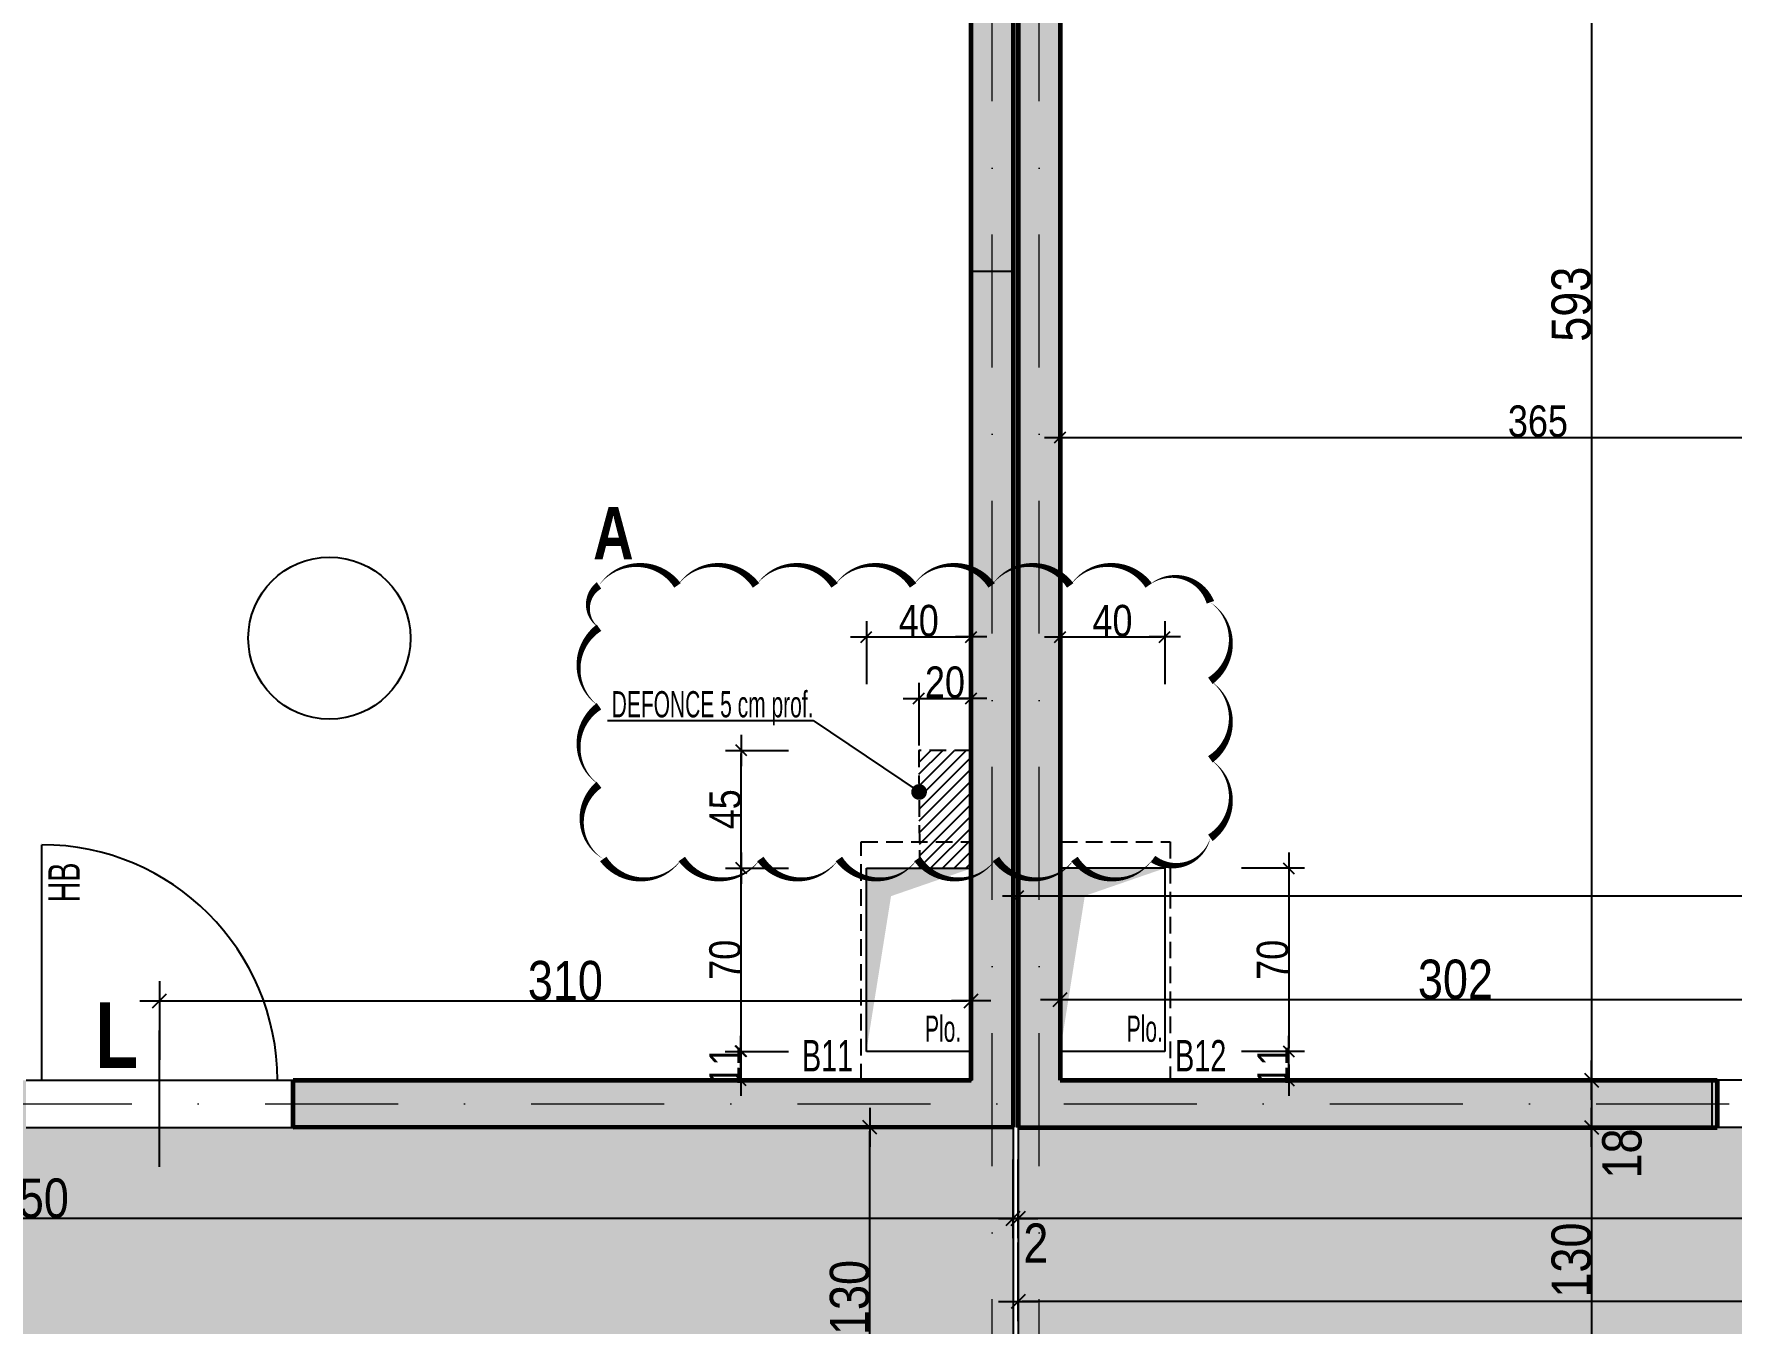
# Model space of a CAD drawing. Header units: millimetres. Extents: x 0 to 26881, y -27198 to -22998.
# Drawn here: x 20934 to 21583, y -24498 to -24006 of the extents above; entities that cross this region are included whole.
import ezdxf
from ezdxf.enums import TextEntityAlignment as Align

# ---------------------------------------------------------------- set-up
doc = ezdxf.new("R2010")
doc.units = ezdxf.units.MM
for name, pattern in [('CACHE', [9.525, 6.35, -3.175]), ('CACHEX2', [19.05, 12.7, -6.35]), ('TIRETPTX2', [50.8, 25.4, -12.7, 0, -12.7])]:
    doc.linetypes.add(name, pattern=pattern)
for name, color, linetype in [('01_cote_gen', 4, 'Continuous'), ('01_linteaux', 2, 'Continuous'), ('01_murs_sup', 2, 'CACHEX2'), ('01_poch_murs', 253, 'Continuous'), ('01_poch_poteaux', 250, 'Continuous'), ('01_resv', 32, 'Continuous'), ('01_texte', 230, 'Continuous'), ('AA_COTES', 2, 'Continuous')]:
    doc.layers.add(name, color=color, linetype=linetype)
for name, color, linetype, lineweight in [('01_murs_coup', 5, 'Continuous', 60), ('01_tram_axes', 2, 'TIRETPTX2', 9), ('_GAZELEC-RESERVATION 2', 6, 'Continuous', 18)]:
    doc.layers.add(name, color=color, linetype=linetype, lineweight=lineweight)
doc.styles.add('ARIAL NA', font='ARIALN.TTF')
doc.styles.add('impact', font='impact.ttf')
doc.styles.add('STYLE2', font='ARIALN.TTF')
doc.dimstyles.new('JB50', dxfattribs={"dimscale": 0.1, "dimtxt": 150, "dimasz": 15, "dimexe": 0.1, "dimexo": 0.1, "dimgap": 0.09, "dimtad": 1, "dimdec": 1, "dimdsep": 46, "dimtxsty": 'STYLE2', "dimblk1": 'BOND_G', "dimblk2": 'BOND_D', "dimsah": 1, "dimcen": 1.5, "dimdle": 0.01, "dimse1": 1, "dimse2": 1, "dimclrd": 4, "dimclre": 2, "dimclrt": 6, "dimazin": 2, "dimtfac": 2.333333, "dimtdec": 1, "dimtix": 1, "dimtmove": 2, "dimatfit": 3, "dimldrblk": 'BOND_G', "dimfxl": 1, "dimtolj": 1, "dimtzin": 0, "dimarcsym": 0})
doc.dimstyles.new('JB50res', dxfattribs={"dimscale": 0.1, "dimtxt": 120, "dimasz": 12, "dimexe": 0.1, "dimexo": 0.1, "dimgap": 0.09, "dimtad": 1, "dimdec": 1, "dimdsep": 46, "dimtxsty": 'STYLE2', "dimblk1": 'BOND_G', "dimblk2": 'BOND_D', "dimsah": 1, "dimcen": 1.5, "dimdle": 0.01, "dimse1": 1, "dimse2": 1, "dimclrd": 4, "dimclre": 2, "dimclrt": 6, "dimazin": 2, "dimtfac": 2.333333, "dimtdec": 1, "dimtix": 1, "dimtmove": 2, "dimatfit": 3, "dimldrblk": 'BOND_G', "dimfxl": 1, "dimtolj": 1, "dimtzin": 0, "dimarcsym": 0})

# ---------------------------------------------------------------- blocks, each defined once
blk = doc.blocks.new('BOND_G')
at = {"layer": 'AA_COTES', "color": 0}
for p, q in [((0, -5), (0, 15)), ((5, 0), (-5, 0)), ((1.77, 1.77), (-1.77, -1.77))]:
    blk.add_line(p, q, dxfattribs=at)
blk = doc.blocks.new('BOND_D')
at = {"layer": 'AA_COTES', "color": 0}
for p, q in [((0, 5), (0, -15)), ((5, 0), (-5, 0)), ((-1.77, -1.77), (1.77, 1.77))]:
    blk.add_line(p, q, dxfattribs=at)
blk = doc.blocks.new('*D2694')
at = {"layer": '01_cote_gen', "color": 4, "lineweight": -2, "ltscale": 0.1, "transparency": 16777216}
blk.add_line((21529.19, -24406.91), (21529.19, -24421.91), dxfattribs=at)
at = {"layer": 'Defpoints', "color": 0, "ltscale": 0.1, "transparency": 16777216}
for p in [(21536.48, -24405.41), (21529.19, -24423.41), (21536.48, -24423.41)]:
    blk.add_point(p, dxfattribs=at)
at = {"layer": '01_cote_gen', "color": 4, "lineweight": -2, "ltscale": 0.1, "transparency": 16777216, "xscale": 1.5, "yscale": 1.5, "zscale": 1.5}
for name, p, rotation in [('BOND_G', (21529.19, -24405.41), 90), ('BOND_D', (21529.19, -24423.41), 270)]:
    blk.add_blockref(name, p, dxfattribs=dict(at, rotation=rotation))
at = {"layer": '01_cote_gen', "color": 6, "ltscale": 0.1, "transparency": 16777216, "insert": (21540.89, -24433.4), "char_height": 15, "attachment_point": 5, "rotation": 90, "style": 'STYLE2'}
blk.add_mtext('\\A1;18', dxfattribs=at)
blk = doc.blocks.new('*D2695')
at = {"layer": '01_cote_gen', "color": 4, "lineweight": -2, "ltscale": 0.1, "transparency": 16777216}
blk.add_line((21529.19, -24424.91), (21529.19, -24551.91), dxfattribs=at)
at = {"layer": 'Defpoints', "color": 0, "ltscale": 0.1, "transparency": 16777216}
for p in [(21536.48, -24423.41), (21491.93, -24553.41), (21529.19, -24553.41)]:
    blk.add_point(p, dxfattribs=at)
at = {"layer": '01_cote_gen', "color": 4, "lineweight": -2, "ltscale": 0.1, "transparency": 16777216, "xscale": 1.5, "yscale": 1.5, "zscale": 1.5}
for name, p, rotation in [('BOND_G', (21529.19, -24423.41), 90), ('BOND_D', (21529.19, -24553.41), 270)]:
    blk.add_blockref(name, p, dxfattribs=dict(at, rotation=rotation))
at = {"layer": '01_cote_gen', "color": 6, "ltscale": 0.1, "transparency": 16777216, "insert": (21521.52, -24474.11), "char_height": 15, "attachment_point": 5, "rotation": 90, "style": 'STYLE2'}
blk.add_mtext('\\A1;130', dxfattribs=at)
blk = doc.blocks.new('*D2683')
at = {"layer": '01_cote_gen', "color": 4, "lineweight": -2, "ltscale": 0.1, "transparency": 16777216}
blk.add_line((21529.19, -23813.91), (21529.19, -24403.91), dxfattribs=at)
at = {"layer": 'Defpoints', "color": 0, "ltscale": 0.1, "transparency": 16777216}
for p in [(21481.38, -23812.41), (21481.38, -24405.41), (21529.19, -24405.41)]:
    blk.add_point(p, dxfattribs=at)
at = {"layer": '01_cote_gen', "color": 4, "lineweight": -2, "ltscale": 0.1, "transparency": 16777216, "xscale": 1.5, "yscale": 1.5, "zscale": 1.5}
for name, p, rotation in [('BOND_G', (21529.19, -23812.41), 90), ('BOND_D', (21529.19, -24405.41), 270)]:
    blk.add_blockref(name, p, dxfattribs=dict(at, rotation=rotation))
at = {"layer": '01_cote_gen', "color": 6, "ltscale": 0.1, "transparency": 16777216, "insert": (21521.52, -24108.91), "char_height": 15, "attachment_point": 5, "rotation": 90, "style": 'STYLE2'}
blk.add_mtext('\\A1;593', dxfattribs=at)
blk = doc.blocks.new('*D3416')
at = {"layer": '01_cote_gen', "color": 4, "lineweight": -2, "ltscale": 0.1, "transparency": 16777216}
blk.add_line((21327.72, -24374.6), (21626.72, -24374.6), dxfattribs=at)
at = {"layer": 'Defpoints', "color": 0, "ltscale": 0.1, "transparency": 16777216}
for p in [(21326.22, -24293.84), (21628.22, -24374.6), (21628.22, -24386.39)]:
    blk.add_point(p, dxfattribs=at)
at = {"layer": '01_cote_gen', "color": 4, "lineweight": -2, "ltscale": 0.1, "transparency": 16777216, "xscale": 1.5, "yscale": 1.5, "zscale": 1.5, "rotation": 180}
blk.add_blockref('BOND_G', (21326.22, -24374.6), dxfattribs=at)
at = {"layer": '01_cote_gen', "color": 4, "lineweight": -2, "ltscale": 0.1, "transparency": 16777216, "xscale": 1.5, "yscale": 1.5, "zscale": 1.5}
blk.add_blockref('BOND_D', (21628.22, -24374.6), dxfattribs=at)
at = {"layer": '01_cote_gen', "color": 6, "ltscale": 0.1, "transparency": 16777216, "insert": (21477.22, -24366.93), "char_height": 15, "attachment_point": 5, "style": 'STYLE2'}
blk.add_mtext('\\A1;302', dxfattribs=at)
blk = doc.blocks.new('*D3417')
at = {"layer": '01_cote_gen', "color": 4, "lineweight": -2, "ltscale": 0.1, "transparency": 16777216}
blk.add_line((20983.72, -24375.1), (21290.72, -24375.1), dxfattribs=at)
at = {"layer": 'Defpoints', "color": 0, "ltscale": 0.1, "transparency": 16777216}
for p in [(21292.22, -24284.25), (21292.22, -24375.1), (20982.22, -24391.19)]:
    blk.add_point(p, dxfattribs=at)
at = {"layer": '01_cote_gen', "color": 4, "lineweight": -2, "ltscale": 0.1, "transparency": 16777216, "xscale": 1.5, "yscale": 1.5, "zscale": 1.5, "rotation": 180}
blk.add_blockref('BOND_G', (20982.22, -24375.1), dxfattribs=at)
at = {"layer": '01_cote_gen', "color": 4, "lineweight": -2, "ltscale": 0.1, "transparency": 16777216, "xscale": 1.5, "yscale": 1.5, "zscale": 1.5}
blk.add_blockref('BOND_D', (21292.22, -24375.1), dxfattribs=at)
at = {"layer": '01_cote_gen', "color": 6, "ltscale": 0.1, "transparency": 16777216, "insert": (21137.22, -24367.43), "char_height": 15, "attachment_point": 5, "style": 'STYLE2'}
blk.add_mtext('\\A1;310', dxfattribs=at)
blk = doc.blocks.new('*D3419')
at = {"layer": '01_cote_gen', "color": 4, "lineweight": -2, "ltscale": 0.1, "transparency": 16777216}
blk.add_line((21306.72, -24458.23), (20559.72, -24458.23), dxfattribs=at)
at = {"layer": 'Defpoints', "color": 0, "ltscale": 0.1, "transparency": 16777216}
for p in [(20558.22, -24440.42), (20558.22, -24458.23), (21308.22, -24454.64)]:
    blk.add_point(p, dxfattribs=at)
at = {"layer": '01_cote_gen', "color": 4, "lineweight": -2, "ltscale": 0.1, "transparency": 16777216, "xscale": 1.5, "yscale": 1.5, "zscale": 1.5, "rotation": 180}
blk.add_blockref('BOND_D', (20558.22, -24458.23), dxfattribs=at)
at = {"layer": '01_cote_gen', "color": 4, "lineweight": -2, "ltscale": 0.1, "transparency": 16777216, "xscale": 1.5, "yscale": 1.5, "zscale": 1.5}
blk.add_blockref('BOND_G', (21308.22, -24458.23), dxfattribs=at)
at = {"layer": '01_cote_gen', "color": 6, "ltscale": 0.1, "transparency": 16777216, "insert": (20933.22, -24450.56), "char_height": 15, "attachment_point": 5, "style": 'STYLE2'}
blk.add_mtext('\\A1;750', dxfattribs=at)
blk = doc.blocks.new('*D3420')
at = {"layer": '01_cote_gen', "color": 4, "lineweight": -2, "ltscale": 0.1, "transparency": 16777216}
for p, q in [((21306.72, -24458.23), (21305.22, -24458.23)), ((21310.22, -24458.23), (21308.22, -24458.23)), ((21311.72, -24458.23), (21313.22, -24458.23))]:
    blk.add_line(p, q, dxfattribs=at)
at = {"layer": 'Defpoints', "color": 0, "ltscale": 0.1, "transparency": 16777216}
for p in [(21308.22, -24445.61), (21310.22, -24445.61), (21308.22, -24458.23)]:
    blk.add_point(p, dxfattribs=at)
at = {"layer": '01_cote_gen', "color": 4, "lineweight": -2, "ltscale": 0.1, "transparency": 16777216, "xscale": 1.5, "yscale": 1.5, "zscale": 1.5}
blk.add_blockref('BOND_D', (21308.22, -24458.23), dxfattribs=at)
at = {"layer": '01_cote_gen', "color": 4, "lineweight": -2, "ltscale": 0.1, "transparency": 16777216, "xscale": 1.5, "yscale": 1.5, "zscale": 1.5, "rotation": 180}
blk.add_blockref('BOND_G', (21310.22, -24458.23), dxfattribs=at)
at = {"layer": '01_cote_gen', "color": 6, "ltscale": 0.1, "transparency": 16777216, "insert": (21316.94, -24467.64), "char_height": 15, "attachment_point": 5, "style": 'STYLE2'}
blk.add_mtext('\\A1;2', dxfattribs=at)
blk = doc.blocks.new('*D3421')
at = {"layer": '01_cote_gen', "color": 4, "lineweight": -2, "ltscale": 0.1, "transparency": 16777216}
blk.add_line((22759.72, -24458.23), (21311.72, -24458.23), dxfattribs=at)
at = {"layer": 'Defpoints', "color": 0, "ltscale": 0.1, "transparency": 16777216}
for p in [(22761.22, -24423.41), (21310.22, -24436.94), (21310.22, -24458.23)]:
    blk.add_point(p, dxfattribs=at)
at = {"layer": '01_cote_gen', "color": 4, "lineweight": -2, "ltscale": 0.1, "transparency": 16777216, "xscale": 1.5, "yscale": 1.5, "zscale": 1.5, "rotation": 180}
blk.add_blockref('BOND_D', (21310.22, -24458.23), dxfattribs=at)
at = {"layer": '01_cote_gen', "color": 4, "lineweight": -2, "ltscale": 0.1, "transparency": 16777216, "xscale": 1.5, "yscale": 1.5, "zscale": 1.5}
blk.add_blockref('BOND_G', (22761.22, -24458.23), dxfattribs=at)
at = {"layer": '01_cote_gen', "color": 6, "ltscale": 0.1, "transparency": 16777216, "insert": (22035.72, -24450.56), "char_height": 15, "attachment_point": 5, "style": 'STYLE2'}
blk.add_mtext('\\A1;1451', dxfattribs=at)
blk = doc.blocks.new('*D3519')
at = {"layer": '01_cote_gen', "color": 4, "lineweight": -2, "ltscale": 0.1, "transparency": 16777216}
blk.add_line((22927.72, -24489.93), (21311.72, -24489.93), dxfattribs=at)
at = {"layer": 'Defpoints', "color": 0, "ltscale": 0.1, "transparency": 16777216}
for p in [(21310.22, -24488.41), (21310.22, -24489.93), (22929.22, -24497.41)]:
    blk.add_point(p, dxfattribs=at)
at = {"layer": '01_cote_gen', "color": 4, "lineweight": -2, "ltscale": 0.1, "transparency": 16777216, "xscale": 1.5, "yscale": 1.5, "zscale": 1.5, "rotation": 180}
blk.add_blockref('BOND_D', (21310.22, -24489.93), dxfattribs=at)
at = {"layer": '01_cote_gen', "color": 4, "lineweight": -2, "ltscale": 0.1, "transparency": 16777216, "xscale": 1.5, "yscale": 1.5, "zscale": 1.5}
blk.add_blockref('BOND_G', (22929.22, -24489.93), dxfattribs=at)
at = {"layer": '01_cote_gen', "color": 6, "ltscale": 0.1, "transparency": 16777216, "insert": (22380.04, -24482.26), "char_height": 15, "attachment_point": 5, "style": 'STYLE2'}
blk.add_mtext('\\A1;1619', dxfattribs=at)
blk = doc.blocks.new('*D3522')
at = {"layer": '01_cote_gen', "color": 4, "lineweight": -2, "ltscale": 0.1, "transparency": 16777216}
blk.add_line((21253.52, -24551.91), (21253.52, -24424.9), dxfattribs=at)
at = {"layer": 'Defpoints', "color": 0, "ltscale": 0.1, "transparency": 16777216}
for p in [(21253.52, -24423.4), (21273.68, -24423.4), (21267.8, -24553.41)]:
    blk.add_point(p, dxfattribs=at)
at = {"layer": '01_cote_gen', "color": 4, "lineweight": -2, "ltscale": 0.1, "transparency": 16777216, "xscale": 1.5, "yscale": 1.5, "zscale": 1.5}
for name, p, rotation in [('BOND_D', (21253.52, -24423.4), 90), ('BOND_G', (21253.52, -24553.41), 270)]:
    blk.add_blockref(name, p, dxfattribs=dict(at, rotation=rotation))
at = {"layer": '01_cote_gen', "color": 6, "ltscale": 0.1, "transparency": 16777216, "insert": (21245.85, -24488.41), "char_height": 15, "attachment_point": 5, "rotation": 90, "style": 'STYLE2'}
blk.add_mtext('\\A1;130', dxfattribs=at)
blk = doc.blocks.new('*D3898')
at = {"layer": '01_resv', "color": 4, "lineweight": -2, "ltscale": 0.1, "transparency": 16777216}
blk.add_line((20370.68, -24095.2), (20370.68, -24072.6), dxfattribs=at)
at = {"layer": 'Defpoints', "color": 0, "ltscale": 0.1, "transparency": 16777216}
for p in [(20370.68, -24071.4), (20474.25, -24071.4), (22387.03, -24096.4)]:
    blk.add_point(p, dxfattribs=at)
at = {"layer": '01_resv', "color": 4, "lineweight": -2, "ltscale": 0.1, "transparency": 16777216, "xscale": 1.2, "yscale": 1.2, "zscale": 1.2}
for name, p, rotation in [('BOND_D', (20370.68, -24071.4), 90), ('BOND_G', (20370.68, -24096.4), 270)]:
    blk.add_blockref(name, p, dxfattribs=dict(at, rotation=rotation))
at = {"layer": '01_resv', "color": 6, "ltscale": 0.1, "transparency": 16777216, "insert": (20364.55, -24083.9), "char_height": 12, "attachment_point": 5, "rotation": 90, "style": 'STYLE2'}
blk.add_mtext('\\A1;25', dxfattribs=at)
blk = doc.blocks.new('*D3882')
at = {"layer": '01_resv', "color": 4, "lineweight": -2, "ltscale": 0.1, "transparency": 16777216}
for p, q in [((21204.22, -24393.19), (21204.22, -24391.99)), ((21204.22, -24394.39), (21204.22, -24405.41)), ((21204.22, -24406.61), (21204.22, -24407.81))]:
    blk.add_line(p, q, dxfattribs=at)
at = {"layer": 'Defpoints', "color": 0, "ltscale": 0.1, "transparency": 16777216}
for p in [(21266.34, -24394.39), (21204.22, -24405.41), (21266.34, -24405.41)]:
    blk.add_point(p, dxfattribs=at)
at = {"layer": '01_resv', "color": 4, "lineweight": -2, "ltscale": 0.1, "transparency": 16777216, "xscale": 1.2, "yscale": 1.2, "zscale": 1.2}
for name, p, rotation in [('BOND_G', (21204.22, -24394.39), 270), ('BOND_D', (21204.22, -24405.41), 90)]:
    blk.add_blockref(name, p, dxfattribs=dict(at, rotation=rotation))
at = {"layer": '01_resv', "color": 6, "ltscale": 0.1, "transparency": 16777216, "insert": (21198.19, -24399.9), "char_height": 12, "attachment_point": 5, "rotation": 90, "style": 'STYLE2'}
blk.add_mtext('\\A1;11', dxfattribs=at)
blk = doc.blocks.new('*D3830')
at = {"layer": '01_resv', "color": 4, "lineweight": -2, "ltscale": 0.1, "transparency": 16777216}
blk.add_line((21204.42, -24393.19), (21204.42, -24325.59), dxfattribs=at)
at = {"layer": 'Defpoints', "color": 0, "ltscale": 0.1, "transparency": 16777216}
for p in [(21204.42, -24324.39), (21260.02, -24324.39), (21214.21, -24394.39)]:
    blk.add_point(p, dxfattribs=at)
at = {"layer": '01_resv', "color": 4, "lineweight": -2, "ltscale": 0.1, "transparency": 16777216, "xscale": 1.2, "yscale": 1.2, "zscale": 1.2}
for name, p, rotation in [('BOND_D', (21204.42, -24324.39), 90), ('BOND_G', (21204.42, -24394.39), 270)]:
    blk.add_blockref(name, p, dxfattribs=dict(at, rotation=rotation))
at = {"layer": '01_resv', "color": 6, "ltscale": 0.1, "transparency": 16777216, "insert": (21198.28, -24359.39), "char_height": 12, "attachment_point": 5, "rotation": 90, "style": 'STYLE2'}
blk.add_mtext('\\A1;70', dxfattribs=at)
blk = doc.blocks.new('*D3883')
at = {"layer": '01_resv', "color": 4, "lineweight": -2, "ltscale": 0.1, "transparency": 16777216}
blk.add_line((21253.39, -24236.02), (21291.02, -24236.02), dxfattribs=at)
at = {"layer": 'Defpoints', "color": 0, "ltscale": 0.1, "transparency": 16777216}
for p in [(21292.22, -24236.02), (21292.22, -24282.39), (21252.19, -24288.58)]:
    blk.add_point(p, dxfattribs=at)
at = {"layer": '01_resv', "color": 4, "lineweight": -2, "ltscale": 0.1, "transparency": 16777216, "xscale": 1.2, "yscale": 1.2, "zscale": 1.2, "rotation": 180}
blk.add_blockref('BOND_G', (21252.19, -24236.02), dxfattribs=at)
at = {"layer": '01_resv', "color": 4, "lineweight": -2, "ltscale": 0.1, "transparency": 16777216, "xscale": 1.2, "yscale": 1.2, "zscale": 1.2}
blk.add_blockref('BOND_D', (21292.22, -24236.02), dxfattribs=at)
at = {"layer": '01_resv', "color": 6, "ltscale": 0.1, "transparency": 16777216, "insert": (21272.21, -24229.88), "char_height": 12, "attachment_point": 5, "style": 'STYLE2'}
blk.add_mtext('\\A1;40', dxfattribs=at)
blk = doc.blocks.new('*D3884')
at = {"layer": '01_resv', "color": 4, "lineweight": -2, "ltscale": 0.1, "transparency": 16777216}
blk.add_line((21327.42, -24236.03), (21364.98, -24236.03), dxfattribs=at)
at = {"layer": 'Defpoints', "color": 0, "ltscale": 0.1, "transparency": 16777216}
for p in [(21366.18, -24236.03), (21366.18, -24293.93), (21326.22, -24307.55)]:
    blk.add_point(p, dxfattribs=at)
at = {"layer": '01_resv', "color": 4, "lineweight": -2, "ltscale": 0.1, "transparency": 16777216, "xscale": 1.2, "yscale": 1.2, "zscale": 1.2, "rotation": 180}
blk.add_blockref('BOND_G', (21326.22, -24236.03), dxfattribs=at)
at = {"layer": '01_resv', "color": 4, "lineweight": -2, "ltscale": 0.1, "transparency": 16777216, "xscale": 1.2, "yscale": 1.2, "zscale": 1.2}
blk.add_blockref('BOND_D', (21366.18, -24236.03), dxfattribs=at)
at = {"layer": '01_resv', "color": 6, "ltscale": 0.1, "transparency": 16777216, "insert": (21346.2, -24229.89), "char_height": 12, "attachment_point": 5, "style": 'STYLE2'}
blk.add_mtext('\\A1;40', dxfattribs=at)
blk = doc.blocks.new('*D3885')
at = {"layer": '01_resv', "color": 4, "lineweight": -2, "ltscale": 0.1, "transparency": 16777216}
blk.add_line((21413.55, -24325.61), (21413.55, -24393.19), dxfattribs=at)
at = {"layer": 'Defpoints', "color": 0, "ltscale": 0.1, "transparency": 16777216}
for p in [(21366.18, -24324.41), (21366.18, -24394.39), (21413.55, -24394.39)]:
    blk.add_point(p, dxfattribs=at)
at = {"layer": '01_resv', "color": 4, "lineweight": -2, "ltscale": 0.1, "transparency": 16777216, "xscale": 1.2, "yscale": 1.2, "zscale": 1.2}
for name, p, rotation in [('BOND_G', (21413.55, -24324.41), 90), ('BOND_D', (21413.55, -24394.39), 270)]:
    blk.add_blockref(name, p, dxfattribs=dict(at, rotation=rotation))
at = {"layer": '01_resv', "color": 6, "ltscale": 0.1, "transparency": 16777216, "insert": (21407.42, -24359.4), "char_height": 12, "attachment_point": 5, "rotation": 90, "style": 'STYLE2'}
blk.add_mtext('\\A1;70', dxfattribs=at)
blk = doc.blocks.new('*D3886')
at = {"layer": '01_resv', "color": 4, "lineweight": -2, "ltscale": 0.1, "transparency": 16777216}
for p, q in [((21413.55, -24393.19), (21413.55, -24391.99)), ((21413.55, -24405.41), (21413.55, -24394.39)), ((21413.55, -24406.61), (21413.55, -24407.81))]:
    blk.add_line(p, q, dxfattribs=at)
at = {"layer": 'Defpoints', "color": 0, "ltscale": 0.1, "transparency": 16777216}
for p in [(21403.44, -24394.39), (21413.55, -24394.39), (21403.44, -24405.41)]:
    blk.add_point(p, dxfattribs=at)
at = {"layer": '01_resv', "color": 4, "lineweight": -2, "ltscale": 0.1, "transparency": 16777216, "xscale": 1.2, "yscale": 1.2, "zscale": 1.2}
for name, p, rotation in [('BOND_D', (21413.55, -24394.39), 270), ('BOND_G', (21413.55, -24405.41), 90)]:
    blk.add_blockref(name, p, dxfattribs=dict(at, rotation=rotation))
at = {"layer": '01_resv', "color": 6, "ltscale": 0.1, "transparency": 16777216, "insert": (21407.52, -24399.9), "char_height": 12, "attachment_point": 5, "rotation": 90, "style": 'STYLE2'}
blk.add_mtext('\\A1;11', dxfattribs=at)
blk = doc.blocks.new('*D3835')
at = {"layer": '01_resv', "color": 4, "lineweight": -2, "ltscale": 0.1, "transparency": 16777216}
blk.add_line((21327.42, -24159.81), (21690.03, -24159.81), dxfattribs=at)
at = {"layer": 'Defpoints', "color": 0, "ltscale": 0.1, "transparency": 16777216}
for p in [(21691.23, -24159.81), (21326.22, -24176.33), (21691.23, -24208.4)]:
    blk.add_point(p, dxfattribs=at)
at = {"layer": '01_resv', "color": 4, "lineweight": -2, "ltscale": 0.1, "transparency": 16777216, "xscale": 1.2, "yscale": 1.2, "zscale": 1.2, "rotation": 180}
blk.add_blockref('BOND_G', (21326.22, -24159.81), dxfattribs=at)
at = {"layer": '01_resv', "color": 4, "lineweight": -2, "ltscale": 0.1, "transparency": 16777216, "xscale": 1.2, "yscale": 1.2, "zscale": 1.2}
blk.add_blockref('BOND_D', (21691.23, -24159.81), dxfattribs=at)
at = {"layer": '01_resv', "color": 6, "ltscale": 0.1, "transparency": 16777216, "insert": (21508.73, -24153.67), "char_height": 12, "attachment_point": 5, "style": 'STYLE2'}
blk.add_mtext('\\A1;365', dxfattribs=at)
blk = doc.blocks.new('*D4209')
at = {"layer": '01_cote_gen', "color": 4, "lineweight": -2, "transparency": 16777216}
blk.add_line((21204.42, -24323.19), (21204.42, -24280.59), dxfattribs=at)
at = {"layer": 'Defpoints', "color": 0, "transparency": 16777216}
for p in [(21204.42, -24279.39), (21272.22, -24279.39), (21262.87, -24324.39)]:
    blk.add_point(p, dxfattribs=at)
at = {"layer": '01_cote_gen', "color": 4, "lineweight": -2, "transparency": 16777216, "xscale": 1.2, "yscale": 1.2, "zscale": 1.2}
for name, p, rotation in [('BOND_D', (21204.42, -24279.39), 90), ('BOND_G', (21204.42, -24324.39), 270)]:
    blk.add_blockref(name, p, dxfattribs=dict(at, rotation=rotation))
at = {"layer": '01_cote_gen', "color": 6, "transparency": 16777216, "insert": (21198.31, -24301.89), "char_height": 12, "attachment_point": 5, "rotation": 90, "style": 'STYLE2'}
blk.add_mtext('\\A1;45', dxfattribs=at)
blk = doc.blocks.new('*D4210')
at = {"layer": '01_cote_gen', "color": 4, "lineweight": -2, "transparency": 16777216}
blk.add_line((21273.42, -24259.53), (21291.02, -24259.53), dxfattribs=at)
at = {"layer": 'Defpoints', "color": 0, "transparency": 16777216}
for p in [(21292.22, -24259.53), (21292.22, -24268.46), (21272.22, -24279.39)]:
    blk.add_point(p, dxfattribs=at)
at = {"layer": '01_cote_gen', "color": 4, "lineweight": -2, "transparency": 16777216, "xscale": 1.2, "yscale": 1.2, "zscale": 1.2, "rotation": 180}
blk.add_blockref('BOND_G', (21272.22, -24259.53), dxfattribs=at)
at = {"layer": '01_cote_gen', "color": 4, "lineweight": -2, "transparency": 16777216, "xscale": 1.2, "yscale": 1.2, "zscale": 1.2}
blk.add_blockref('BOND_D', (21292.22, -24259.53), dxfattribs=at)
at = {"layer": '01_cote_gen', "color": 6, "transparency": 16777216, "insert": (21282.22, -24253.4), "char_height": 12, "attachment_point": 5, "style": 'STYLE2'}
blk.add_mtext('\\A1;20', dxfattribs=at)
blk = doc.blocks.new('*D4219')
at = {"layer": '01_cote_gen', "color": 4, "lineweight": -2, "transparency": 16777216}
blk.add_line((21311.42, -24335.01), (22742.02, -24335.01), dxfattribs=at)
at = {"layer": 'Defpoints', "color": 0, "transparency": 16777216}
for p in [(22743.22, -24335.01), (21310.22, -24359.7), (22743.22, -24370.41)]:
    blk.add_point(p, dxfattribs=at)
at = {"layer": '01_cote_gen', "color": 4, "lineweight": -2, "transparency": 16777216, "xscale": 1.2, "yscale": 1.2, "zscale": 1.2, "rotation": 180}
blk.add_blockref('BOND_G', (21310.22, -24335.01), dxfattribs=at)
at = {"layer": '01_cote_gen', "color": 4, "lineweight": -2, "transparency": 16777216, "xscale": 1.2, "yscale": 1.2, "zscale": 1.2}
blk.add_blockref('BOND_D', (22743.22, -24335.01), dxfattribs=at)
at = {"layer": '01_cote_gen', "color": 6, "transparency": 16777216, "insert": (22026.72, -24328.88), "char_height": 12, "attachment_point": 5, "style": 'STYLE2'}
blk.add_mtext('\\A1;1433', dxfattribs=at)

msp = doc.modelspace()

# ---------------------------------------------------------------- hatches: boundary and pattern name
at = {"layer": '01_murs_sup', "ltscale": 0.1}
h = msp.add_hatch(dxfattribs=at)
h.set_pattern_fill('DASH', color=256, scale=2.5, angle=135)
h.set_pattern_definition([(135, (-8664.7416, 5453.817), (-11.2253202, 9e-16), [7.9375, -7.9375])])
h.paths.add_polyline_path([(20037.22, -23796.41), (19924.22, -23796.41), (19924.22, -24268.41), (19940.22, -24268.41), (19940.22, -23812.41), (20037.22, -23812.41)])
h.paths.add_polyline_path([(20337.22, -23796.41), (20237.22, -23796.41), (20237.22, -23812.41), (20337.22, -23812.41)])
h.paths.add_polyline_path([(20637.22, -23796.41), (20558.22, -23796.41), (20558.22, -23596.41), (20540.22, -23596.41), (20540.22, -23796.41), (20437.22, -23796.41), (20437.22, -23812.41), (20540.22, -23812.41), (20540.22, -24457.42), (20558.22, -24457.42), (20558.22, -24423.42), (20931.22, -24423.42), (20931.22, -24405.39), (20558.22, -24405.42), (20558.22, -23812.41), (20637.22, -23812.41)])
h.paths.add_polyline_path([(21037.22, -23796.41), (20837.22, -23796.41), (20837.22, -23812.41), (21037.22, -23812.41)])
h.paths.add_polyline_path([(21308.22, -23596.41), (21292.22, -23596.41), (21292.22, -23796.41), (21137.22, -23796.41), (21137.22, -23812.41), (21292.22, -23812.41), (21292.22, -24405.41), (21033.22, -24405.41), (21033.22, -24423.41), (21308.22, -24423.4)])
h.paths.add_polyline_path([(21536.22, -23796.41), (21310.22, -23796.41), (21310.22, -24423.41), (21575.22, -24423.41), (21575.22, -24405.41), (21326.22, -24405.41), (21326.22, -23812.41), (21536.22, -23812.41)])
h.paths.add_polyline_path([(21794.22, -23796.41), (21636.22, -23796.41), (21636.22, -23812.41), (21794.22, -23812.41)])
h.paths.add_polyline_path([(22112.22, -23796.41), (21894.22, -23796.41), (21894.22, -23812.41), (22112.22, -23812.41)])
h.paths.add_polyline_path([(22349.22, -23796.41), (22212.22, -23796.41), (22212.22, -23812.41), (22333.22, -23812.41), (22333.22, -23863.41), (22349.22, -23863.41)])
h.paths.add_polyline_path([(22349.22, -24063.41), (22333.22, -24063.41), (22333.22, -24212.41), (22349.22, -24212.41)])
h.paths.add_polyline_path([(22349.22, -24312.41), (22333.22, -24312.41), (22333.22, -24481.41), (21907.22, -24481.41), (21907.22, -24416.41), (21887.22, -24416.41), (21887.22, -24481.41), (21721.22, -24481.41), (21721.22, -24405.41), (21677.22, -24405.41), (21677.22, -24423.41), (21703.22, -24423.41), (21703.22, -24553.41), (21677.22, -24553.41), (21677.22, -24571.41), (21721.22, -24571.41), (21721.22, -24499.41), (21887.22, -24499.41), (21887.22, -24564.41), (21907.22, -24564.41), (21907.22, -24499.41), (22333.22, -24499.41), (22333.22, -24667.41), (22349.22, -24667.41)])
h.paths.add_polyline_path([(22349.22, -24767.41), (22333.22, -24767.41), (22333.22, -24863.41), (22349.22, -24863.41)])
h.paths.add_polyline_path([(21575.22, -24553.41), (21310.22, -24553.41), (21310.22, -25180.41), (21571.22, -25180.41), (21571.22, -25164.41), (21326.22, -25164.41), (21326.22, -24571.41), (21575.22, -24571.41)])
h.paths.add_polyline_path([(21308.22, -24568.4), (21069.22, -24568.4), (21069.22, -24586.4), (21292.22, -24586.4), (21292.22, -24926.4), (20952.22, -24926.4), (20952.22, -24586.4), (20967.22, -24586.4), (20967.22, -24568.4), (20869.22, -24568.4), (20869.22, -24586.4), (20932.22, -24586.4), (20932.22, -24749.4), (20707.22, -24749.4), (20707.22, -24586.4), (20767.22, -24586.4), (20767.22, -24568.4), (20687.22, -24568.4), (20687.22, -24989.39), (20913.18, -24989.39), (20913.18, -25154.39), (20688.22, -25154.39), (20688.22, -25338.39), (20706.22, -25338.39), (20706.22, -25174.39), (20933.18, -25174.39), (20933.18, -24946.4), (21292.22, -24946.4), (21292.22, -25219.41), (21308.22, -25219.41)])
h.paths.add_polyline_path([(20932.22, -24769.4), (20932.22, -24859.4), (20707.22, -24859.4), (20707.22, -24769.4)], flags=16)
h.paths.add_polyline_path([(20932.22, -24879.4), (20932.22, -24926.4), (20913.18, -24926.4), (20913.18, -24969.39), (20707.22, -24969.39), (20707.22, -24879.4)], flags=16)
h.paths.add_polyline_path([(20558.22, -24559.42), (20540.22, -24559.42), (20540.22, -24623.41), (19940.22, -24623.41), (19940.22, -24368.41), (19924.22, -24368.41), (19924.22, -24768.41), (19940.22, -24768.41), (19940.22, -24641.41), (20540.22, -24641.41), (20540.22, -25047.41), (20558.22, -25047.41)])
at = {"layer": '01_poch_murs', "ltscale": 0.1}
h = msp.add_hatch(color=256, dxfattribs=at)
h.dxf.hatch_style = 1
h.paths.add_polyline_path([(20540.22, -23796.41), (20437.22, -23796.41), (20437.22, -23812.41), (20540.22, -23812.41)])
h.paths.add_polyline_path([(20337.22, -23796.41), (20237.22, -23796.41), (20237.22, -23812.41), (20337.22, -23812.41)])
h.paths.add_polyline_path([(20037.22, -23796.41), (19924.22, -23796.41), (19924.22, -24068.41), (19940.22, -24068.41), (19940.22, -23812.41), (20037.22, -23812.41)])
h.paths.add_polyline_path([(20637.22, -23796.41), (20558.22, -23796.41), (20558.22, -23812.41), (20637.22, -23812.41)])
h.paths.add_polyline_path([(21037.22, -23796.41), (20837.22, -23796.41), (20837.22, -23812.41), (21037.22, -23812.41)])
h.paths.add_polyline_path([(21292.22, -23796.41), (21137.22, -23796.41), (21137.22, -23812.41), (21292.22, -23812.41)])
h.paths.add_polyline_path([(21536.22, -23796.41), (21310.22, -23796.41), (21310.22, -24423.41), (21577.22, -24423.41), (21577.22, -24405.41), (21368.2, -24405.41), (21368.2, -24405.45), (21326.22, -24405.45), (21326.22, -24314.48), (21326.22, -24314.38), (21326.22, -24314.38), (21326.22, -23812.41), (21536.22, -23812.41)])
h.paths.add_polyline_path([(21794.22, -23796.41), (21636.22, -23796.41), (21636.22, -23812.41), (21794.22, -23812.41)])
h.paths.add_polyline_path([(22112.22, -23796.41), (22062.22, -23796.41), (22062.22, -23596.41), (22044.22, -23596.41), (22044.22, -23796.41), (21994.22, -23796.41), (21994.22, -23812.41), (22044.22, -23812.41), (22044.22, -24096.41), (22062.22, -24096.41), (22062.22, -23812.41), (22112.22, -23812.41)])
h = msp.add_hatch(color=256, dxfattribs=at)
h.dxf.hatch_style = 1
h.paths.add_polyline_path([(21308.22, -24096.41), (21292.22, -24096.41), (21292.22, -24314.38), (21292.53, -24405.45), (21250.2, -24405.45), (21033.22, -24405.41), (21033.22, -24423.41), (21308.22, -24423.4)])
h.paths.add_polyline_path([(20931.22, -24405.39), (20892.25, -24405.4), (20892.25, -24405.46), (20852.25, -24405.46), (20558.22, -24405.42), (20558.22, -24423.42), (20931.22, -24423.42)])
h = msp.add_hatch(dxfattribs=at)
h.set_pattern_fill('SACNCR', color=256, scale=10, angle=90)
edge = h.paths.add_edge_path()
edge.add_arc((22466.29, -24503.35), 30.98, 0, 360)
edge = h.paths.add_edge_path()
edge.add_arc((20598.56, -24883.72), 30.98, 0, 360)
h.paths.add_polyline_path([(21308.22, -24423.4), (21033.22, -24423.41), (21033.22, -24423.42), (20931.22, -24423.42), (20558.22, -24423.42), (20558.22, -24457.42), (20558.22, -24559.42), (20558.22, -25047.41), (20558.22, -25149.41), (20558.22, -25640.42), (20581.22, -25640.42), (20683.22, -25640.42), (20688.22, -25640.42), (20688.22, -25440.39), (20688.22, -25338.39), (20688.22, -25154.39), (20710.18, -25154.39), (20710.18, -24989.39), (20687.22, -24989.39), (20687.22, -24568.4), (20767.22, -24568.4), (20869.22, -24568.4), (20967.22, -24568.4), (21069.22, -24568.4), (21308.22, -24568.4)])
edge = h.paths.add_edge_path()
edge.add_arc((22719, -24503.35), 30.98, 0, 360)
h.paths.add_polyline_path([(22929.22, -24446.41), (22929.22, -24388.41), (22761.22, -24388.41), (22761.22, -24423.41), (22172.22, -24423.41), (22070.22, -24423.41), (21679.22, -24423.41), (21577.22, -24423.41), (21310.22, -24423.41), (21310.22, -24553.41), (21577.22, -24553.41), (21679.22, -24553.41), (22578.22, -24553.41), (22680.22, -24553.41), (22929.22, -24553.41), (22929.22, -24548.41)])
at = {"layer": '01_poch_poteaux', "ltscale": 0.1}
h = msp.add_hatch(color=256, dxfattribs=at)
h.dxf.hatch_style = 1
h.paths.add_polyline_path([(21308.22, -23812.41), (21308.22, -23796.41), (21308.22, -23596.41), (21292.22, -23596.41), (21292.22, -23796.41), (21292.22, -23812.41), (21292.22, -24096.41), (21308.22, -24096.41)])
at = {"layer": '01_resv', "linetype": 'CACHE'}
h = msp.add_hatch(dxfattribs=at)
h.set_pattern_fill('ANSI31', color=256)
h.set_pattern_definition([(45, (11497.7355, -28706.2776), (-2.245064, 2.245064), [])])
h.paths.add_polyline_path([(21292.22, -24324.39), (21292.22, -24279.39), (21272.22, -24279.39), (21272.53, -24324.39)])

# ---------------------------------------------------------------- linework, layer by layer
at = {"layer": '01_linteaux', "ltscale": 0.1}
for p, q in [((20937.22, -24405.42), (20937.22, -24315.42)), ((20982.22, -24438.54), (20982.22, -24386.39)), ((20931.22, -24405.39), (21033.22, -24405.39)), ((21679.22, -24405.41), (21577.22, -24405.41)), ((20931.22, -24423.42), (21033.22, -24423.42)), ((21308.22, -24423.4), (21308.22, -24568.4)), ((21310.22, -24423.41), (21310.22, -24553.41)), ((21679.22, -24423.41), (21577.22, -24423.41))]:
    msp.add_line(p, q, dxfattribs=at)
msp.add_arc((20937.22, -24405.42), 90, 0, 90, dxfattribs=at)
at = {"layer": '01_murs_coup'}
for p, q in [((21308.22, -23596.41), (21308.22, -24423.4)), ((21310.22, -23796.41), (21310.22, -24423.41)), ((21292.22, -24405.41), (21292.22, -23812.41)), ((21326.22, -23812.41), (21326.22, -24405.41)), ((21033.22, -24423.42), (21033.22, -24405.39)), ((21033.22, -24405.41), (21292.22, -24405.41)), ((21326.22, -24405.41), (21577.22, -24405.41)), ((21577.22, -24405.41), (21577.22, -24423.41)), ((21308.22, -24423.4), (21033.22, -24423.41)), ((21310.22, -24423.41), (21577.22, -24423.41))]:
    msp.add_line(p, q, dxfattribs=at)
at = {"layer": '01_murs_sup', "ltscale": 2}
for p, q in [((21308.22, -23596.41), (21308.22, -24423.4)), ((21310.22, -23796.41), (21310.22, -24423.41)), ((21292.22, -24405.41), (21292.22, -23812.41)), ((21326.22, -23812.41), (21326.22, -24405.41)), ((21033.22, -24423.41), (21033.22, -24405.41)), ((21033.22, -24405.41), (21292.22, -24405.41)), ((21326.22, -24405.41), (21575.22, -24405.41)), ((21575.22, -24405.41), (21575.22, -24423.41)), ((21308.22, -24423.4), (21033.22, -24423.41)), ((21310.22, -24423.41), (21575.22, -24423.41))]:
    msp.add_line(p, q, dxfattribs=at)
at = {"layer": '01_poch_poteaux', "ltscale": 0.1}
msp.add_line((21308.22, -24096.41), (21292.22, -24096.41), dxfattribs=at)
at = {"layer": '01_resv', "linetype": 'CACHE'}
for p, q in [((21292.22, -24279.39), (21272.22, -24279.39)), ((21272.22, -24279.39), (21272.53, -24324.39)), ((21292.22, -24324.39), (21292.22, -24279.39)), ((21250.2, -24314.38), (21292.22, -24314.38)), ((21250.2, -24405.45), (21250.2, -24314.38)), ((21326.54, -24314.38), (21368.2, -24314.38)), ((21368.2, -24314.38), (21368.2, -24405.45)), ((21272.53, -24324.39), (21292.22, -24324.39))]:
    msp.add_line(p, q, dxfattribs=at)
at = {"layer": '01_resv'}
for p, q in [((21292.22, -24314.38), (21292.53, -24405.45)), ((21326.54, -24405.45), (21326.22, -24314.38)), ((21292.53, -24405.45), (21250.2, -24405.45)), ((21368.2, -24405.45), (21326.54, -24405.45))]:
    msp.add_line(p, q, dxfattribs=at)
at = {"layer": '01_resv', "ltscale": 0.1}
for p, q in [((21252.19, -24394.39), (21252.19, -24324.39)), ((21252.19, -24324.39), (21292.49, -24324.39)), ((21292.49, -24324.39), (21292.49, -24394.39)), ((21326.18, -24324.29), (21366.18, -24324.29)), ((21366.18, -24324.29), (21366.18, -24394.39)), ((21292.49, -24394.39), (21252.19, -24394.39)), ((21366.18, -24394.39), (21326.18, -24394.39))]:
    msp.add_line(p, q, dxfattribs=at)
at = {"layer": '01_resv'}
msp.add_lwpolyline([(21150.06, -24216.35, 0, 3, -0.520567), (21180.06, -24216.35, 0, 3, -0.520567), (21210.06, -24216.35, 0, 3, -0.520567), (21240.06, -24216.35, 0, 3, -0.520567), (21270.06, -24216.35, 0, 3, -0.520567), (21300.06, -24216.35, 0, 3, -0.520567), (21330.06, -24216.35, 0, 3, -0.520567), (21360.06, -24216.35, 0, 3, -0.520567), (21383.61, -24222.8, 0, 3, -0.520567), (21383.61, -24252.8, 0, 3, -0.520567), (21383.61, -24282.8, 0, 3, -0.520567), (21383.61, -24312.8, 0, 3, -0.520567), (21361.69, -24320.88, 0, 3, -0.520567), (21331.69, -24320.88, 0, 3, -0.520567), (21301.69, -24320.88, 0, 3, -0.520567), (21271.69, -24320.88, 0, 3, -0.520567), (21241.69, -24320.88, 0, 3, -0.520567), (21211.69, -24320.88, 0, 3, -0.520567), (21181.69, -24320.88, 0, 3, -0.520567), (21151.69, -24320.88, 0, 3, -0.520567), (21150.06, -24292.51, 0, 3, -0.520567), (21150.06, -24262.51, 0, 3, -0.520567), (21150.06, -24232.51, 0, 3, -0.520567)], format="xyseb", close=True, dxfattribs=at)
at = {"layer": '01_resv', "ltscale": 0.1}
for points in [[(21252.19, -24394.39), (21252.19, -24324.39), (21261.62, -24335.07)], [(21326.22, -24394.39), (21326.22, -24324.29), (21335.64, -24334.97)], [(21326.22, -24324.29), (21366.52, -24324.29), (21335.64, -24334.97)]]:
    msp.add_solid(points, dxfattribs=at)
at = {"layer": '01_resv', "linetype": 'CACHE'}
msp.add_solid([(21252.19, -24324.39), (21292.49, -24324.39), (21261.62, -24335.07)], dxfattribs=at)
at = {"layer": '01_texte'}
for p, q in [((21153.34, -24267.92), (21231.89, -24267.92)), ((21231.89, -24267.92), (21272.33, -24295.27))]:
    msp.add_line(p, q, dxfattribs=at)
at = {"layer": '01_texte', "const_width": 3}
msp.add_lwpolyline([(21270.83, -24295.27, 1), (21273.83, -24295.27, 1)], format="xyb", close=True, dxfattribs=at)
at = {"layer": '01_texte'}
msp.add_circle((21047.09, -24236.49), 30.98, dxfattribs=at)
at = {"layer": '01_tram_axes', "color": 253, "ltscale": 2}
for p, q in [((21300.22, -26573.88), (21300.22, -23083.85)), ((21318.22, -26573.88), (21318.22, -23083.85)), ((18988.49, -24414.41), (23635.77, -24414.41))]:
    msp.add_line(p, q, dxfattribs=at)
at = {"layer": '_GAZELEC-RESERVATION 2'}
msp.add_line((21366.18, -24324.29), (21366.18, -24394.39), dxfattribs=at)

# ---------------------------------------------------------------- texts
at = {"layer": '01_texte', "style": 'impact'}
msp.add_text('A', height=20, dxfattribs=at).set_placement((21155.55, -24196.39), align=Align.MIDDLE)
at = {"layer": '01_texte', "style": 'STYLE2'}
for s, height, width, p in [('DEFONCE 5 cm prof.', 10, 0.7, (21154.92, -24266.75)), ('Plo.', 10, 0.7, (21274.61, -24390.72)), ('Plo.', 10, 0.7, (21351.65, -24390.72)), ('B11', 12, 0.8, (21227.59, -24402.04)), ('B12', 12, 0.8, (21370.12, -24402.04))]:
    msp.add_text(s, height=height, dxfattribs=dict(at, width=width)).set_placement(p)
at = {"layer": '01_texte', "style": 'ARIAL NA', "width": 0.8}
msp.add_text('HB', height=12, rotation=90, dxfattribs=at).set_placement((20951.74, -24337.5))
at = {"layer": '01_texte', "style": 'impact'}
msp.add_text('L', height=25, dxfattribs=at).set_placement((20965.85, -24408.17), align=Align.BOTTOM_CENTER)

# ---------------------------------------------------------------- dimensions: what is measured, and where the dimension line sits
at = {"layer": '01_cote_gen', "ltscale": 0.1}
for base, p1, p2, picture, middle in [((21529.19, -24405.41), (21481.38, -23812.41), (21481.38, -24405.41), '*D2683', (21521.52, -24108.91)), ((21253.52, -24423.4), (21267.8, -24553.41), (21273.68, -24423.4), '*D3522', (21245.85, -24488.41))]:
    dim = msp.add_linear_dim(base=base, p1=p1, p2=p2, angle=90, dimstyle='JB50', dxfattribs=at)
    dim.commit()
    dim.dimension.update_dxf_attribs({"geometry": picture, "text_midpoint": middle})
at = {"layer": '01_cote_gen'}
for base, p1, p2, picture, middle in [((21292.22, -24259.53), (21272.22, -24279.39), (21292.22, -24268.46), '*D4210', (21282.22, -24253.4)), ((22743.22, -24335.01), (21310.22, -24359.7), (22743.22, -24370.41), '*D4219', (22026.72, -24328.88))]:
    dim = msp.add_linear_dim(base=base, p1=p1, p2=p2, dimstyle='JB50res', dxfattribs=at)
    dim.commit()
    dim.dimension.update_dxf_attribs({"geometry": picture, "text_midpoint": middle})
dim = msp.add_linear_dim(base=(21204.42, -24279.39), p1=(21262.87, -24324.39), p2=(21272.22, -24279.39), angle=90, dimstyle='JB50res', dxfattribs=at)
dim.commit()
dim.dimension.update_dxf_attribs({"geometry": '*D4209', "text_midpoint": (21198.31, -24301.89)})
at = {"layer": '01_cote_gen', "ltscale": 0.1}
for base, p1, p2, picture, middle in [((21292.22, -24375.1), (20982.22, -24391.19), (21292.22, -24284.25), '*D3417', (21137.22, -24367.43)), ((21628.22, -24374.6), (21326.22, -24293.84), (21628.22, -24386.39), '*D3416', (21477.22, -24366.93)), ((21310.22, -24458.23), (22761.22, -24423.41), (21310.22, -24436.94), '*D3421', (22035.72, -24450.56)), ((20558.22, -24458.23), (21308.22, -24454.64), (20558.22, -24440.42), '*D3419', (20933.22, -24450.56))]:
    dim = msp.add_linear_dim(base=base, p1=p1, p2=p2, dimstyle='JB50', dxfattribs=at)
    dim.commit()
    dim.dimension.update_dxf_attribs({"geometry": picture, "text_midpoint": middle})
for base, p1, p2, picture, middle in [((21529.19, -24423.41), (21536.48, -24405.41), (21536.48, -24423.41), '*D2694', (21540.89, -24433.4)), ((21529.19, -24553.41), (21536.48, -24423.41), (21491.93, -24553.41), '*D2695', (21521.52, -24474.11))]:
    dim = msp.add_linear_dim(base=base, p1=p1, p2=p2, angle=90, dimstyle='JB50', dxfattribs=at)
    dim.commit()
    dim.dimension.update_dxf_attribs({"geometry": picture, "text_midpoint": middle, "dimtype": 160})
for base, p1, p2, picture, middle in [((21308.22, -24458.23), (21310.22, -24445.61), (21308.22, -24445.61), '*D3420', (21316.94, -24467.64)), ((21310.22, -24489.93), (22929.22, -24497.41), (21310.22, -24488.41), '*D3519', (22380.04, -24482.26))]:
    dim = msp.add_linear_dim(base=base, p1=p1, p2=p2, dimstyle='JB50', dxfattribs=at)
    dim.commit()
    dim.dimension.update_dxf_attribs({"geometry": picture, "text_midpoint": middle, "dimtype": 160})
at = {"layer": '01_resv', "ltscale": 0.1}
for base, p1, p2, picture, middle in [((20370.68, -24071.4), (22387.03, -24096.4), (20474.25, -24071.4), '*D3898', (20364.55, -24083.9)), ((21204.42, -24324.39), (21214.21, -24394.39), (21260.02, -24324.39), '*D3830', (21198.28, -24359.39)), ((21413.55, -24394.39), (21366.18, -24324.41), (21366.18, -24394.39), '*D3885', (21407.42, -24359.4)), ((21204.22, -24405.41), (21266.34, -24394.39), (21266.34, -24405.41), '*D3882', (21198.19, -24399.9)), ((21413.55, -24394.39), (21403.44, -24405.41), (21403.44, -24394.39), '*D3886', (21407.52, -24399.9))]:
    dim = msp.add_linear_dim(base=base, p1=p1, p2=p2, angle=90, dimstyle='JB50res', dxfattribs=at)
    dim.commit()
    dim.dimension.update_dxf_attribs({"geometry": picture, "text_midpoint": middle})
for base, p1, p2, picture, middle in [((21691.23, -24159.81), (21326.22, -24176.33), (21691.23, -24208.4), '*D3835', (21508.73, -24153.67)), ((21292.22, -24236.02), (21252.19, -24288.58), (21292.22, -24282.39), '*D3883', (21272.21, -24229.88)), ((21366.18, -24236.03), (21326.22, -24307.55), (21366.18, -24293.93), '*D3884', (21346.2, -24229.89))]:
    dim = msp.add_linear_dim(base=base, p1=p1, p2=p2, dimstyle='JB50res', dxfattribs=at)
    dim.commit()
    dim.dimension.update_dxf_attribs({"geometry": picture, "text_midpoint": middle})

doc.saveas('drawing.dxf')
